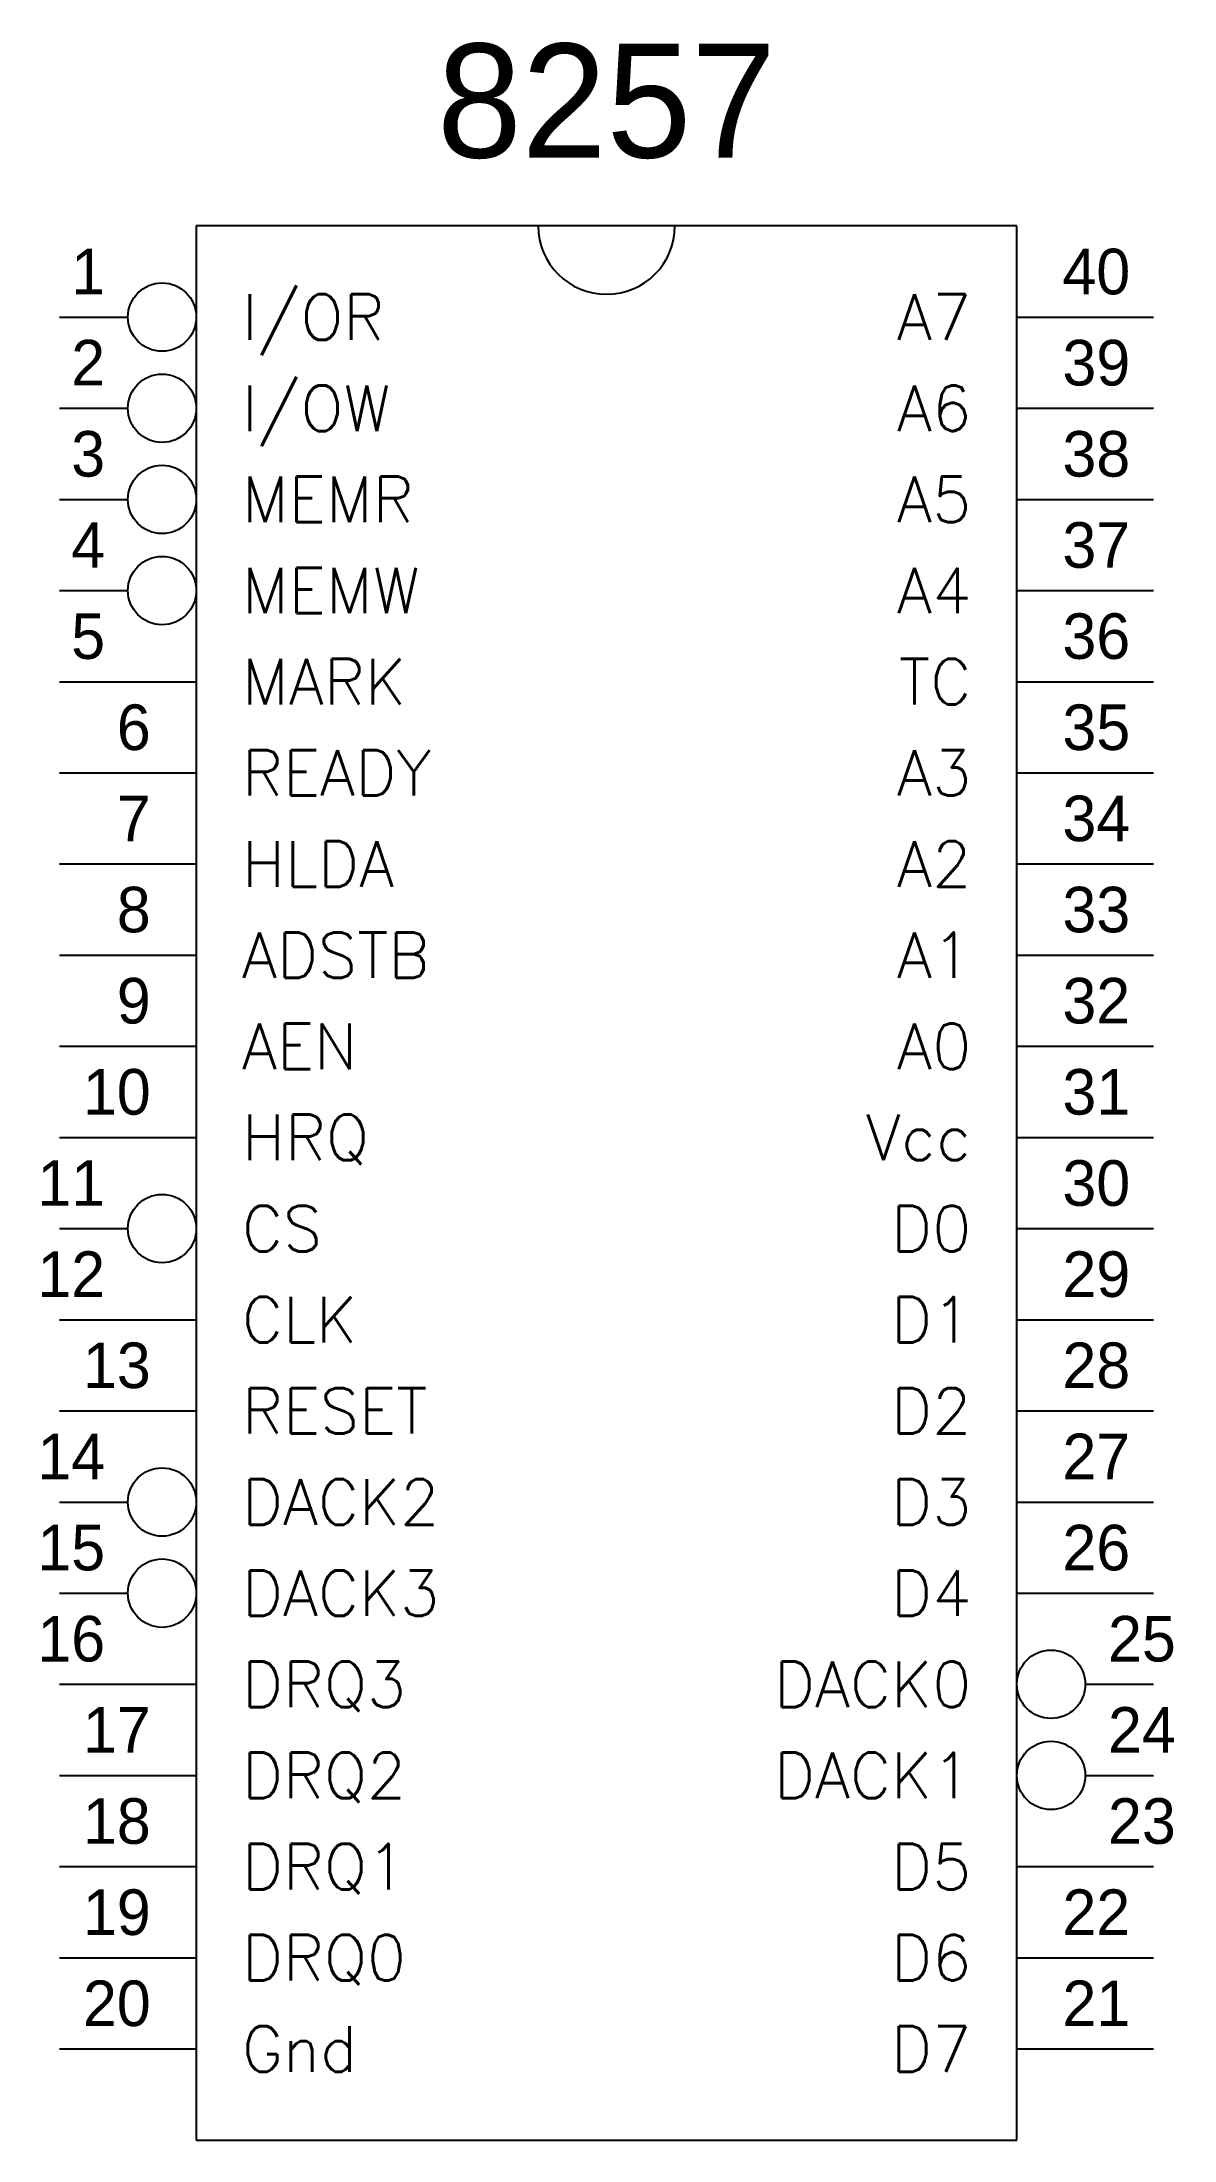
# Model space of a CAD drawing. Extents: x 3.26 to 5.74, y 1.2 to 5.8.
import ezdxf
from ezdxf.enums import TextEntityAlignment as Align

# ---------------------------------------------------------------- set-up
doc = ezdxf.new("R2010")
doc.units = 0
doc.header["$MEASUREMENT"] = 0
doc.layers.get('0').update_dxf_attribs({"linetype": 'CONTINUOUS'})
doc.styles.add('ROMANS', font='romans')

msp = doc.modelspace()

# ---------------------------------------------------------------- linework, layer by layer
for p, q in [((3.6, 5.4), (3.6, 1.2)), ((5.4, 5.4), (3.6, 5.4)), ((5.4, 1.2), (5.4, 5.4)), ((3.3, 5.2), (3.45, 5.2)), ((5.4, 5.2), (5.7, 5.2)), ((3.3, 5), (3.45, 5)), ((5.4, 5), (5.7, 5)), ((3.3, 4.8), (3.45, 4.8)), ((5.4, 4.8), (5.7, 4.8)), ((3.3, 4.6), (3.45, 4.6)), ((5.4, 4.6), (5.7, 4.6)), ((3.3, 4.4), (3.6, 4.4)), ((5.4, 4.4), (5.7, 4.4)), ((3.3, 4.2), (3.6, 4.2)), ((5.4, 4.2), (5.7, 4.2)), ((3.3, 4), (3.6, 4)), ((5.4, 4), (5.7, 4)), ((3.3, 3.8), (3.6, 3.8)), ((5.4, 3.8), (5.7, 3.8)), ((3.3, 3.6), (3.6, 3.6)), ((5.4, 3.6), (5.7, 3.6)), ((3.3, 3.4), (3.6, 3.4)), ((5.4, 3.4), (5.7, 3.4)), ((3.3, 3.2), (3.45, 3.2)), ((5.4, 3.2), (5.7, 3.2)), ((3.3, 3), (3.6, 3)), ((5.4, 3), (5.7, 3)), ((3.3, 2.8), (3.6, 2.8)), ((5.4, 2.8), (5.7, 2.8)), ((3.3, 2.6), (3.45, 2.6)), ((5.4, 2.6), (5.7, 2.6)), ((3.3, 2.4), (3.45, 2.4)), ((5.4, 2.4), (5.7, 2.4)), ((3.3, 2.2), (3.6, 2.2)), ((5.55, 2.2), (5.7, 2.2)), ((3.3, 2), (3.6, 2)), ((5.55, 2), (5.7, 2)), ((3.3, 1.8), (3.6, 1.8)), ((5.4, 1.8), (5.7, 1.8)), ((3.3, 1.6), (3.6, 1.6)), ((5.4, 1.6), (5.7, 1.6)), ((3.3, 1.4), (3.6, 1.4)), ((5.4, 1.4), (5.7, 1.4)), ((3.6, 1.2), (5.4, 1.2))]:
    msp.add_line(p, q)
for centre in [(3.525, 5.2), (3.525, 5), (3.525, 4.8), (3.525, 4.6), (3.525, 3.2), (3.525, 2.6), (3.525, 2.4), (5.475, 2.2), (5.475, 2)]:
    msp.add_circle(centre, 0.075)
msp.add_arc((4.5, 5.4), 0.15, 180, 0)

# ---------------------------------------------------------------- texts
msp.add_text('8257', height=0.25).set_placement((4.5, 5.55), align=Align.CENTER)
for s, p in [('1', (3.4, 5.25)), ('2', (3.4, 5.05)), ('3', (3.4, 4.85)), ('4', (3.4, 4.65)), ('5', (3.4, 4.45)), ('6', (3.5, 4.25)), ('7', (3.5, 4.05)), ('8', (3.5, 3.85)), ('9', (3.5, 3.65)), ('10', (3.5, 3.45)), ('11', (3.4, 3.25)), ('12', (3.4, 3.05)), ('13', (3.5, 2.85)), ('14', (3.4, 2.65)), ('15', (3.4, 2.45)), ('16', (3.4, 2.25)), ('17', (3.5, 2.05)), ('18', (3.5, 1.85)), ('19', (3.5, 1.65)), ('20', (3.5, 1.45))]:
    msp.add_text(s, height=0.1).set_placement(p, align=Align.RIGHT)
for s, p in [('40', (5.5, 5.25)), ('39', (5.5, 5.05)), ('38', (5.5, 4.85)), ('37', (5.5, 4.65)), ('36', (5.5, 4.45)), ('35', (5.5, 4.25)), ('34', (5.5, 4.05)), ('33', (5.5, 3.85)), ('32', (5.5, 3.65)), ('31', (5.5, 3.45)), ('30', (5.5, 3.25)), ('29', (5.5, 3.05)), ('28', (5.5, 2.85)), ('27', (5.5, 2.65)), ('26', (5.5, 2.45)), ('25', (5.6, 2.25)), ('24', (5.6, 2.05)), ('23', (5.6, 1.85)), ('22', (5.5, 1.65)), ('21', (5.5, 1.45))]:
    msp.add_text(s, height=0.1).set_placement(p)
at = {"style": 'ROMANS'}
for s, p in [('I/OR', (3.7, 5.15)), ('I/OW', (3.7, 4.95)), ('MEMR', (3.7, 4.75)), ('MEMW', (3.7, 4.55)), ('MARK', (3.7, 4.35)), ('READY', (3.7, 4.15)), ('HLDA', (3.7, 3.95)), ('ADSTB', (3.7, 3.75)), ('AEN', (3.7, 3.55)), ('HRQ', (3.7, 3.35)), ('CS', (3.7, 3.15)), ('CLK', (3.7, 2.95)), ('RESET', (3.7, 2.75)), ('DACK2', (3.7, 2.55)), ('DACK3', (3.7, 2.35)), ('DRQ3', (3.7, 2.15)), ('DRQ2', (3.7, 1.95)), ('DRQ1', (3.7, 1.75)), ('DRQ0', (3.7, 1.55)), ('Gnd', (3.7, 1.35))]:
    msp.add_text(s, height=0.1, dxfattribs=at).set_placement(p)
for s, p in [('A7', (5.3, 5.15)), ('A6', (5.3, 4.95)), ('A5', (5.3, 4.75)), ('A4', (5.3, 4.55)), ('TC', (5.3, 4.35)), ('A3', (5.3, 4.15)), ('A2', (5.3, 3.95)), ('A1', (5.3, 3.75)), ('A0', (5.3, 3.55)), ('Vcc', (5.3, 3.35)), ('D0', (5.3, 3.15)), ('D1', (5.3, 2.95)), ('D2', (5.3, 2.75)), ('D3', (5.3, 2.55)), ('D4', (5.3, 2.35)), ('DACK0', (5.3, 2.15)), ('DACK1', (5.3, 1.95)), ('D5', (5.3, 1.75)), ('D6', (5.3, 1.55)), ('D7', (5.3, 1.35))]:
    msp.add_text(s, height=0.1, dxfattribs=at).set_placement(p, align=Align.RIGHT)

doc.saveas('drawing.dxf')
